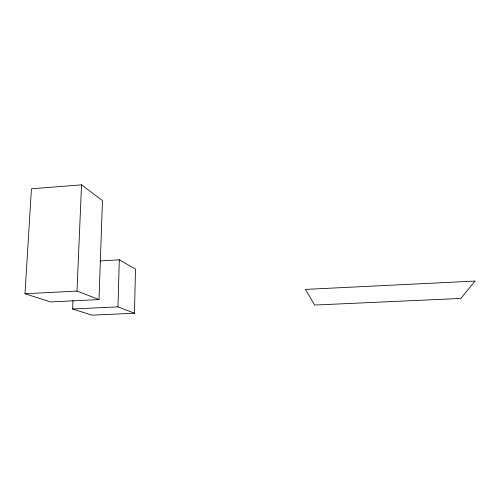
<?xml version="1.0" encoding="UTF-8"?>
<svg xmlns="http://www.w3.org/2000/svg" width="500" height="500" viewBox="0 0 500 500"><rect width="100%" height="100%" fill="white"/><g stroke="black" fill="none" stroke-linecap="round" stroke-linejoin="round"><path stroke-width="0.75" d="M72.987 300.462L72.613 308.994L91.856 315.15L134.494 313.219L135.475 269.056L119.294 259.806L100.056 260.938M134.494 313.219L117.969 306.863L119.294 259.806M99 299.556L102.45 200.625L81.538 184.85L31.431 188.781L25 293.762L50.55 301.938L99 299.556L76.988 291.081L25 293.762M76.988 291.081L81.538 184.85M72.613 308.994L117.969 306.863M475 281.069L460.869 298.431L314.675 305.056L305.444 289.406L475 281.069"/></g></svg>
